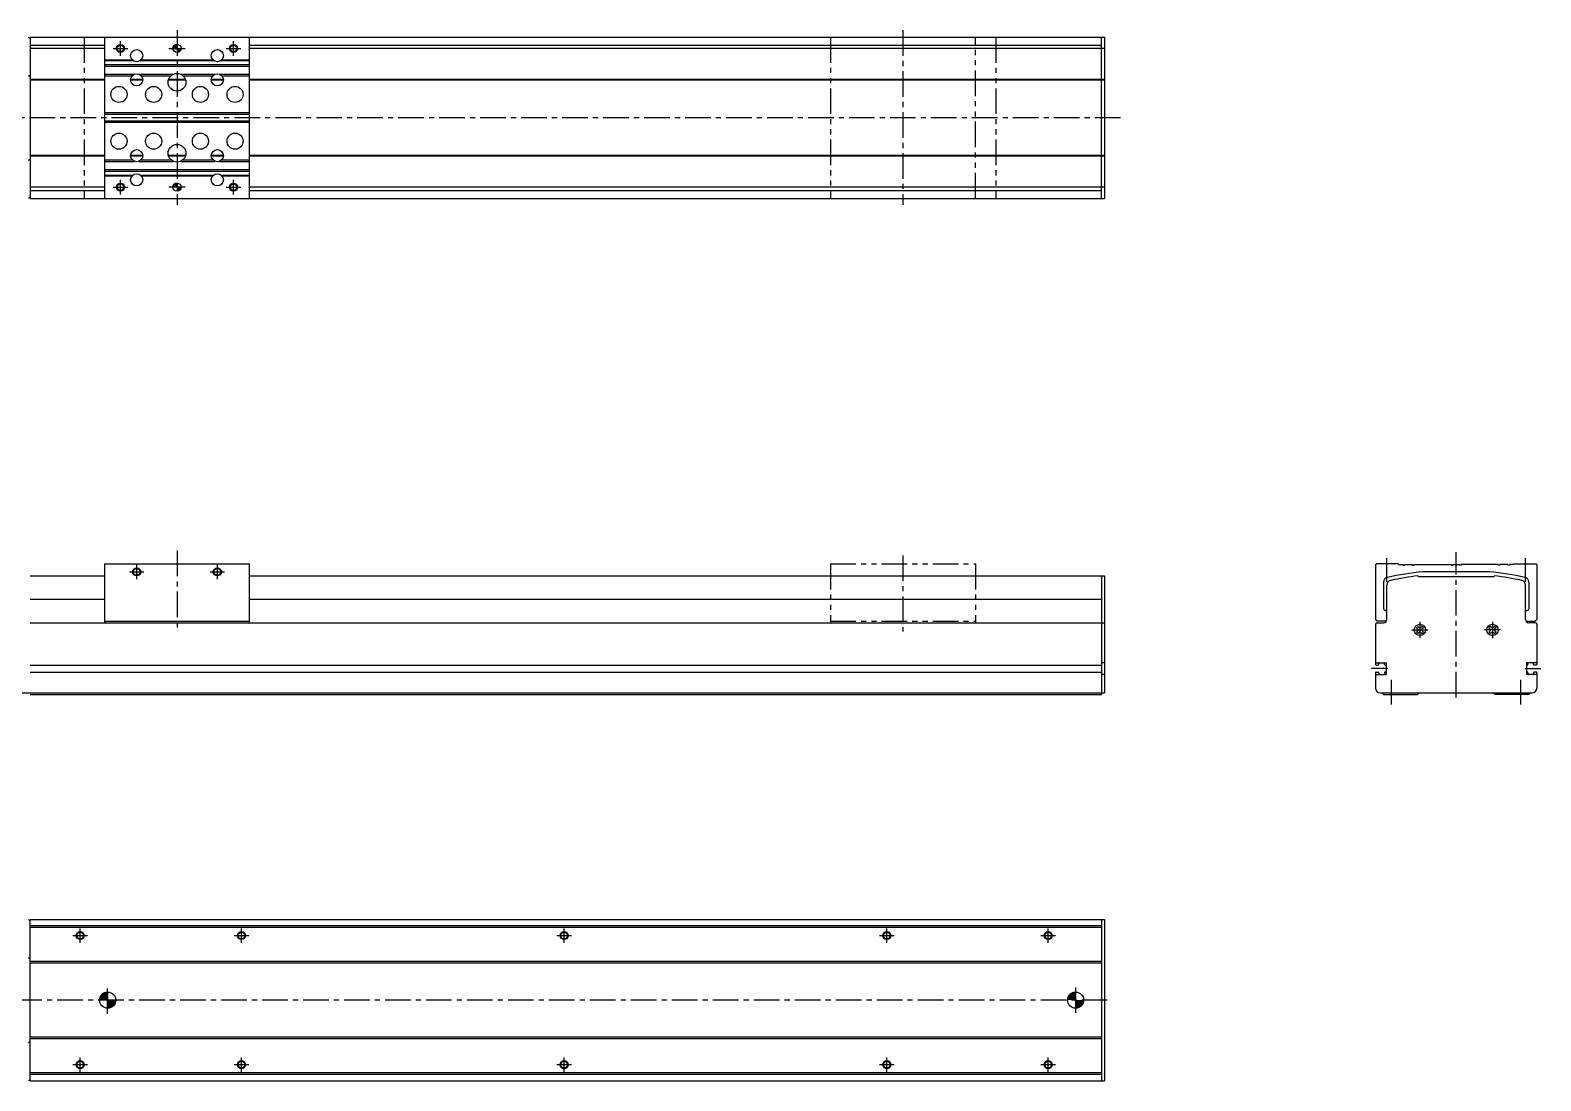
# Model space of a CAD drawing. Extents: x -1 to 1534, y -9 to 732.
# Drawn here: x 597 to 1534, y 39 to 691 of the extents above; entities that cross this region are included whole.
import ezdxf

# ---------------------------------------------------------------- set-up
doc = ezdxf.new("R2010")
doc.units = 0
doc.header["$LTSCALE"] = 0.5
doc.linetypes.add('CENTER', pattern=[50.8, 31.75, -6.35, 6.35, -6.35])
doc.linetypes.add('PHANTOM', pattern=[63.5, 31.75, -6.35, 6.35, -6.35, 6.35, -6.35])
for name, color, linetype in [('MSM_CENTER', 1, 'CENTER'), ('MSM_CONTINUOUS', 7, 'CONTINUOUS'), ('MSM_IMAGINARY', 6, 'PHANTOM'), ('MSM_NARROW', 5, 'CONTINUOUS')]:
    doc.layers.add(name, color=color, linetype=linetype)

# ---------------------------------------------------------------- blocks, each defined once
blk = doc.blocks.new('*U5')
at = {"layer": 'MSM_CONTINUOUS', "linetype": 'CONTINUOUS'}
for p, q in [((685.98, 680.75), (685.64, 679.5)), ((686.89, 681.67), (685.98, 680.75)), ((688.14, 682), (686.89, 681.67)), ((688.14, 681.67), (688.14, 682)), ((688.14, 681.67), (688.14, 680.75)), ((688.14, 680.75), (688.14, 679.5)), ((688.14, 679.5), (688.14, 678.25)), ((688.14, 678.25), (688.14, 677.33)), ((689.39, 677.33), (688.14, 677)), ((688.14, 677), (688.14, 677.33)), ((690.31, 678.25), (689.39, 677.33)), ((690.64, 679.5), (690.31, 678.25))]:
    blk.add_line(p, q, dxfattribs=at)
for points in [[(685.98, 680.75), (685.64, 679.5), (688.14, 679.5)], [(686.89, 681.67), (685.98, 680.75), (688.14, 680.75)], [(688.14, 682), (686.89, 681.67), (688.14, 681.67)], [(688.14, 679.5), (688.14, 678.25), (690.31, 678.25)], [(688.14, 678.25), (688.14, 677.33), (689.39, 677.33)]]:
    blk.add_solid(points, dxfattribs=at)
at = {"layer": 'MSM_CONTINUOUS', "linetype": 'CONTINUOUS', "extrusion": (0, 0, -1)}
for points in [[(-685.98, 680.75), (-688.14, 680.75), (-688.14, 679.5)], [(-686.89, 681.67), (-688.14, 681.67), (-688.14, 680.75)], [(-688.14, 679.5), (-690.64, 679.5), (-690.31, 678.25)], [(-688.14, 678.25), (-690.31, 678.25), (-689.39, 677.33)], [(-688.14, 677.33), (-689.39, 677.33), (-688.14, 677)]]:
    blk.add_solid(points, dxfattribs=at)
blk = doc.blocks.new('*U6')
at = {"layer": 'MSM_CONTINUOUS', "linetype": 'CONTINUOUS'}
for p, q in [((685.98, 594.75), (685.64, 593.5)), ((686.89, 595.67), (685.98, 594.75)), ((688.14, 596), (686.89, 595.67)), ((688.14, 595.67), (688.14, 596)), ((688.14, 595.67), (688.14, 594.75)), ((688.14, 594.75), (688.14, 593.5)), ((688.14, 593.5), (688.14, 592.25)), ((688.14, 592.25), (688.14, 591.33)), ((689.39, 591.33), (688.14, 591)), ((688.14, 591), (688.14, 591.33)), ((690.31, 592.25), (689.39, 591.33)), ((690.64, 593.5), (690.31, 592.25))]:
    blk.add_line(p, q, dxfattribs=at)
for points in [[(685.98, 594.75), (685.64, 593.5), (688.14, 593.5)], [(686.89, 595.67), (685.98, 594.75), (688.14, 594.75)], [(688.14, 596), (686.89, 595.67), (688.14, 595.67)], [(688.14, 593.5), (688.14, 592.25), (690.31, 592.25)], [(688.14, 592.25), (688.14, 591.33), (689.39, 591.33)]]:
    blk.add_solid(points, dxfattribs=at)
at = {"layer": 'MSM_CONTINUOUS', "linetype": 'CONTINUOUS', "extrusion": (0, 0, -1)}
for points in [[(-685.98, 594.75), (-688.14, 594.75), (-688.14, 593.5)], [(-686.89, 595.67), (-688.14, 595.67), (-688.14, 594.75)], [(-688.14, 593.5), (-690.64, 593.5), (-690.31, 592.25)], [(-688.14, 592.25), (-690.31, 592.25), (-689.39, 591.33)], [(-688.14, 591.33), (-689.39, 591.33), (-688.14, 591)]]:
    blk.add_solid(points, dxfattribs=at)
blk = doc.blocks.new('*U7')
at = {"layer": 'MSM_CONTINUOUS', "linetype": 'CONTINUOUS'}
for p, q in [((643.23, 94.12), (641.61, 93.04)), ((645.14, 94.5), (643.23, 94.12)), ((645.14, 94.12), (645.14, 94.5)), ((645.14, 94.12), (645.14, 93.04)), ((640.52, 91.41), (640.14, 89.5)), ((641.61, 93.04), (640.52, 91.41)), ((645.14, 93.04), (645.14, 91.41)), ((645.14, 91.41), (645.14, 89.5)), ((645.14, 89.5), (645.14, 87.59)), ((645.14, 87.59), (645.14, 85.96)), ((645.14, 85.96), (645.14, 84.88)), ((647.05, 84.88), (645.14, 84.5)), ((645.14, 84.5), (645.14, 84.88)), ((648.68, 85.96), (647.05, 84.88)), ((649.76, 87.59), (648.68, 85.96)), ((650.14, 89.5), (649.76, 87.59))]:
    blk.add_line(p, q, dxfattribs=at)
for points in [[(643.23, 94.12), (641.61, 93.04), (645.14, 93.04)], [(645.14, 94.5), (643.23, 94.12), (645.14, 94.12)], [(640.52, 91.41), (640.14, 89.5), (645.14, 89.5)], [(641.61, 93.04), (640.52, 91.41), (645.14, 91.41)], [(645.14, 89.5), (645.14, 87.59), (649.76, 87.59)], [(645.14, 87.59), (645.14, 85.96), (648.68, 85.96)], [(645.14, 85.96), (645.14, 84.88), (647.05, 84.88)]]:
    blk.add_solid(points, dxfattribs=at)
at = {"layer": 'MSM_CONTINUOUS', "linetype": 'CONTINUOUS', "extrusion": (0, 0, -1)}
for points in [[(-643.23, 94.12), (-645.14, 94.12), (-645.14, 93.04)], [(-640.52, 91.41), (-645.14, 91.41), (-645.14, 89.5)], [(-641.61, 93.04), (-645.14, 93.04), (-645.14, 91.41)], [(-645.14, 89.5), (-650.14, 89.5), (-649.76, 87.59)], [(-645.14, 87.59), (-649.76, 87.59), (-648.68, 85.96)], [(-645.14, 85.96), (-648.68, 85.96), (-647.05, 84.88)], [(-645.14, 84.88), (-647.05, 84.88), (-645.14, 84.5)]]:
    blk.add_solid(points, dxfattribs=at)
blk = doc.blocks.new('*U8')
at = {"layer": 'MSM_CONTINUOUS', "linetype": 'CONTINUOUS'}
for p, q in [((1243.23, 94.12), (1241.61, 93.04)), ((1245.14, 94.5), (1243.23, 94.12)), ((1245.14, 94.12), (1245.14, 94.5)), ((1245.14, 94.12), (1245.14, 93.04)), ((1240.52, 91.41), (1240.14, 89.5)), ((1241.61, 93.04), (1240.52, 91.41)), ((1245.14, 93.04), (1245.14, 91.41)), ((1245.14, 91.41), (1245.14, 89.5)), ((1245.14, 89.5), (1245.14, 87.59)), ((1245.14, 87.59), (1245.14, 85.96)), ((1245.14, 85.96), (1245.14, 84.88)), ((1247.05, 84.88), (1245.14, 84.5)), ((1245.14, 84.5), (1245.14, 84.88)), ((1248.68, 85.96), (1247.05, 84.88)), ((1249.76, 87.59), (1248.68, 85.96)), ((1250.14, 89.5), (1249.76, 87.59))]:
    blk.add_line(p, q, dxfattribs=at)
for points in [[(1243.23, 94.12), (1241.61, 93.04), (1245.14, 93.04)], [(1245.14, 94.5), (1243.23, 94.12), (1245.14, 94.12)], [(1240.52, 91.41), (1240.14, 89.5), (1245.14, 89.5)], [(1241.61, 93.04), (1240.52, 91.41), (1245.14, 91.41)], [(1245.14, 89.5), (1245.14, 87.59), (1249.76, 87.59)], [(1245.14, 87.59), (1245.14, 85.96), (1248.68, 85.96)], [(1245.14, 85.96), (1245.14, 84.88), (1247.05, 84.88)]]:
    blk.add_solid(points, dxfattribs=at)
at = {"layer": 'MSM_CONTINUOUS', "linetype": 'CONTINUOUS', "extrusion": (0, 0, -1)}
for points in [[(-1243.23, 94.12), (-1245.14, 94.12), (-1245.14, 93.04)], [(-1240.52, 91.41), (-1245.14, 91.41), (-1245.14, 89.5)], [(-1241.61, 93.04), (-1245.14, 93.04), (-1245.14, 91.41)], [(-1245.14, 89.5), (-1250.14, 89.5), (-1249.76, 87.59)], [(-1245.14, 87.59), (-1249.76, 87.59), (-1248.68, 85.96)], [(-1245.14, 85.96), (-1248.68, 85.96), (-1247.05, 84.88)], [(-1245.14, 84.88), (-1247.05, 84.88), (-1245.14, 84.5)]]:
    blk.add_solid(points, dxfattribs=at)

msp = doc.modelspace()

# ---------------------------------------------------------------- linework, layer by layer
at = {"layer": 'MSM_CENTER'}
for p, q in [((653.14, 675), (653.14, 684)), ((688.14, 690.79), (688.14, 582.59)), ((723.14, 675), (723.14, 684)), ((1138.14, 690.79), (1138.14, 582.59)), ((648.64, 679.5), (657.64, 679.5)), ((683.1, 679.5), (693.18, 679.5)), ((718.64, 679.5), (727.64, 679.5)), ((1272.99, 636.5), (408.69, 636.5)), ((648.64, 593.5), (657.64, 593.5)), ((653.14, 589), (653.14, 598)), ((693.18, 593.5), (683.1, 593.5)), ((718.64, 593.5), (727.64, 593.5)), ((723.14, 589), (723.14, 598)), ((688.14, 368.15), (688.14, 318.54)), ((1138.14, 365.2), (1138.14, 318.05)), ((1481.07, 277.08), (1481.07, 367.19)), ((663.14, 350.5), (663.14, 359.5)), ((713.14, 350.5), (713.14, 359.5)), ((1438.07, 348.74), (1438.07, 363.49)), ((1524.07, 348.74), (1524.07, 363.49)), ((658.64, 355), (667.64, 355)), ((708.64, 355), (717.64, 355)), ((1453.57, 319), (1463.57, 319)), ((1458.57, 324), (1458.57, 314)), ((1508.57, 319), (1498.57, 319)), ((1503.57, 324), (1503.57, 314)), ((1438.49, 295), (1428.63, 295)), ((1523.66, 295), (1533.51, 295)), ((1441.07, 272.68), (1441.07, 288.07)), ((1521.07, 272.68), (1521.07, 288.07)), ((628.14, 125), (628.14, 134)), ((728.14, 125), (728.14, 134)), ((928.14, 125), (928.14, 134)), ((1128.14, 125), (1128.14, 134)), ((1228.14, 125), (1228.14, 134)), ((623.64, 129.5), (632.64, 129.5)), ((723.64, 129.5), (732.64, 129.5)), ((923.64, 129.5), (932.64, 129.5)), ((1123.64, 129.5), (1132.64, 129.5)), ((1223.64, 129.5), (1232.64, 129.5)), ((645.14, 80.94), (645.14, 98.06)), ((1245.14, 97.3), (1245.14, 81.7)), ((1264.79, 89.5), (407.27, 89.5)), ((623.64, 49.5), (632.64, 49.5)), ((628.14, 45), (628.14, 54)), ((723.64, 49.5), (732.64, 49.5)), ((728.14, 45), (728.14, 54)), ((923.64, 49.5), (932.64, 49.5)), ((928.14, 45), (928.14, 54)), ((1123.64, 49.5), (1132.64, 49.5)), ((1128.14, 45), (1128.14, 54)), ((1223.64, 49.5), (1232.64, 49.5)), ((1228.14, 45), (1228.14, 54))]:
    msp.add_line(p, q, dxfattribs=at)
at = {"layer": 'MSM_CONTINUOUS'}
for p, q in [((596.14, 686.5), (597.14, 685.5)), ((597.14, 686.5), (1263.14, 686.5)), ((597.14, 686.5), (597.14, 586.5)), ((643.14, 686.5), (643.14, 586.5)), ((733.14, 586.5), (733.14, 686.5)), ((1261.14, 586.5), (1261.14, 686.5)), ((1263.14, 686.5), (1263.14, 586.5)), ((597.14, 681.5), (643.14, 681.5)), ((643.14, 679.5), (597.14, 679.5)), ((733.14, 681.5), (1261.14, 681.5)), ((1263.14, 679.5), (733.14, 679.5)), ((643.14, 672.5), (660.35, 672.5)), ((643.14, 672), (660.89, 672)), ((643.14, 669.5), (733.14, 669.5)), ((643.14, 668.5), (733.14, 668.5)), ((665.39, 672), (710.89, 672)), ((665.94, 672.5), (710.35, 672.5)), ((715.39, 672), (733.14, 672)), ((715.94, 672.5), (733.14, 672.5)), ((596.14, 663), (597.14, 662)), ((643.14, 660.2), (597.14, 660.2)), ((643.14, 659.8), (597.14, 659.8)), ((643.14, 663.5), (661.79, 663.5)), ((643.14, 662.5), (660.35, 662.5)), ((666.89, 660.2), (659.4, 660.2)), ((666.89, 659.8), (659.4, 659.8)), ((664.49, 663.5), (685.85, 663.5)), ((665.94, 662.5), (684.37, 662.5)), ((693.48, 659.8), (682.8, 659.8)), ((693.37, 660.2), (682.91, 660.2)), ((690.43, 663.5), (711.79, 663.5)), ((691.92, 662.5), (710.35, 662.5)), ((716.89, 660.2), (709.4, 660.2)), ((716.89, 659.8), (709.4, 659.8)), ((714.49, 663.5), (733.14, 663.5)), ((715.94, 662.5), (733.14, 662.5)), ((1263.14, 660.2), (733.14, 660.2)), ((1263.14, 659.8), (733.14, 659.8)), ((733.14, 639.5), (643.14, 639.5)), ((733.14, 638.5), (643.14, 638.5)), ((733.14, 634.5), (643.14, 634.5)), ((733.14, 633.5), (643.14, 633.5)), ((596.14, 610), (597.14, 611)), ((643.14, 613.2), (597.14, 613.2)), ((643.14, 612.8), (597.14, 612.8)), ((643.14, 610.5), (660.35, 610.5)), ((643.14, 609.5), (661.79, 609.5)), ((666.89, 613.2), (659.4, 613.2)), ((666.89, 612.8), (659.4, 612.8)), ((664.49, 609.5), (685.85, 609.5)), ((665.94, 610.5), (684.37, 610.5)), ((693.48, 613.2), (682.8, 613.2)), ((693.37, 612.8), (682.91, 612.8)), ((690.43, 609.5), (711.79, 609.5)), ((691.92, 610.5), (710.35, 610.5)), ((716.89, 613.2), (709.4, 613.2)), ((716.89, 612.8), (709.4, 612.8)), ((714.49, 609.5), (733.14, 609.5)), ((715.94, 610.5), (733.14, 610.5)), ((1263.14, 613.2), (733.14, 613.2)), ((1263.14, 612.8), (733.14, 612.8)), ((643.14, 604.5), (733.14, 604.5)), ((643.14, 603.5), (733.14, 603.5)), ((643.14, 601), (660.89, 601)), ((643.14, 600.5), (660.35, 600.5)), ((665.39, 601), (710.89, 601)), ((665.94, 600.5), (710.35, 600.5)), ((715.39, 601), (733.14, 601)), ((715.94, 600.5), (733.14, 600.5)), ((643.14, 593.5), (597.14, 593.5)), ((597.14, 591.5), (643.14, 591.5)), ((1263.14, 593.5), (733.14, 593.5)), ((733.14, 591.5), (1261.14, 591.5)), ((597.14, 587.5), (596.14, 586.5)), ((597.14, 586.5), (1263.14, 586.5)), ((643.14, 360), (643.14, 323.5)), ((643.14, 360), (733.14, 360)), ((733.14, 323.5), (733.14, 360)), ((1431.07, 359.5), (1431.57, 360)), ((1431.07, 359.5), (1431.07, 325.5)), ((1445.07, 360), (1431.57, 360)), ((1445.07, 360), (1445.57, 359.5)), ((1445.57, 359.5), (1448.07, 359.5)), ((1448.07, 359.5), (1448.07, 359.2)), ((1448.07, 359.2), (1449.07, 359.2)), ((1449.07, 359.5), (1454.07, 359.5)), ((1449.07, 359.5), (1449.07, 359.2)), ((1454.07, 359.5), (1454.07, 359.2)), ((1454.07, 359.2), (1455.07, 359.2)), ((1455.07, 359.5), (1478.07, 359.5)), ((1455.07, 359.5), (1455.07, 359.2)), ((1478.07, 359.5), (1478.07, 359.2)), ((1478.07, 359.2), (1479.07, 359.2)), ((1479.07, 359.5), (1479.07, 359.2)), ((1479.07, 359.5), (1483.07, 359.5)), ((1483.07, 359.5), (1483.07, 359.2)), ((1484.07, 359.2), (1483.07, 359.2)), ((1507.07, 359.5), (1484.07, 359.5)), ((1484.07, 359.5), (1484.07, 359.2)), ((1507.07, 359.5), (1507.07, 359.2)), ((1508.07, 359.2), (1507.07, 359.2)), ((1513.07, 359.5), (1508.07, 359.5)), ((1508.07, 359.5), (1508.07, 359.2)), ((1513.07, 359.5), (1513.07, 359.2)), ((1514.07, 359.2), (1513.07, 359.2)), ((1514.07, 359.5), (1514.07, 359.2)), ((1516.57, 359.5), (1514.07, 359.5)), ((1517.07, 360), (1516.57, 359.5)), ((1517.07, 360), (1530.57, 360)), ((1531.07, 359.5), (1530.57, 360)), ((1531.07, 359.5), (1531.07, 325.5)), ((597.14, 352.5), (643.14, 352.5)), ((733.14, 352.5), (1263.14, 352.5)), ((1261.14, 352.5), (1261.14, 279)), ((1263.14, 352.5), (1263.14, 280)), ((1436.07, 348.67), (1436.07, 332)), ((1438.07, 325.5), (1438.07, 346.81)), ((1457.77, 352.1), (1457.37, 352.5)), ((1457.77, 352.1), (1504.38, 352.1)), ((1501.71, 355), (1460.44, 355)), ((1504.38, 352.1), (1504.77, 352.5)), ((1524.07, 325.5), (1524.07, 346.81)), ((1526.07, 348.67), (1526.07, 332)), ((597.14, 338), (643.14, 338)), ((733.14, 338), (1261.14, 338)), ((1438.07, 331), (1437.07, 331)), ((1524.07, 331), (1525.07, 331)), ((597.14, 323.5), (1263.14, 323.5)), ((643.14, 324.5), (733.14, 324.5)), ((1431.07, 325.5), (1432.07, 324.5)), ((1431.07, 322.5), (1431.07, 297.55)), ((1437.8, 324.5), (1432.07, 324.5)), ((1432.07, 323.5), (1436.07, 323.5)), ((1456.38, 320.33), (1457.24, 321.19)), ((1456.38, 320.33), (1457.29, 319.42)), ((1457.29, 318.58), (1456.38, 317.67)), ((1457.24, 321.19), (1458.15, 320.28)), ((1459.9, 321.19), (1458.99, 320.28)), ((1460.76, 320.33), (1459.85, 319.42)), ((1459.85, 318.58), (1460.76, 317.67)), ((1459.9, 321.19), (1460.76, 320.33)), ((1502.24, 321.19), (1501.38, 320.33)), ((1501.38, 320.33), (1502.29, 319.42)), ((1502.29, 318.58), (1501.38, 317.67)), ((1502.24, 321.19), (1503.15, 320.28)), ((1504.9, 321.19), (1503.99, 320.28)), ((1505.76, 320.33), (1504.85, 319.42)), ((1504.85, 318.58), (1505.76, 317.67)), ((1505.76, 320.33), (1504.9, 321.19)), ((1524.34, 324.5), (1530.07, 324.5)), ((1530.07, 323.5), (1526.07, 323.5)), ((1531.07, 325.5), (1530.07, 324.5)), ((1531.07, 322.5), (1531.07, 297.55)), ((1456.38, 317.67), (1457.24, 316.81)), ((1458.15, 317.72), (1457.24, 316.81)), ((1458.99, 317.72), (1459.9, 316.81)), ((1459.9, 316.81), (1460.76, 317.67)), ((1502.24, 316.81), (1501.38, 317.67)), ((1503.15, 317.72), (1502.24, 316.81)), ((1503.99, 317.72), (1504.9, 316.81)), ((1505.76, 317.67), (1504.9, 316.81)), ((597.14, 297.15), (1261.14, 297.15)), ((597.14, 292.85), (1261.14, 292.85)), ((1263.14, 298.65), (1261.14, 298.65)), ((1263.14, 291.35), (1261.14, 291.35)), ((1431.07, 298.65), (1437.57, 298.65)), ((1431.07, 292.45), (1431.07, 283)), ((1431.07, 291.35), (1437.57, 291.35)), ((1431.47, 297.15), (1432.67, 297.15)), ((1431.47, 292.85), (1432.67, 292.85)), ((1433.07, 297.55), (1433.07, 298.25)), ((1433.07, 292.45), (1433.07, 291.75)), ((1436.57, 297.55), (1436.57, 298.25)), ((1436.57, 292.45), (1436.57, 291.75)), ((1436.97, 297.15), (1437.17, 297.15)), ((1436.97, 292.85), (1437.17, 292.85)), ((1437.57, 298.65), (1437.57, 291.35)), ((1524.57, 298.65), (1524.57, 291.35)), ((1531.07, 298.65), (1524.57, 298.65)), ((1531.07, 291.35), (1524.57, 291.35)), ((1525.17, 297.15), (1524.97, 297.15)), ((1525.17, 292.85), (1524.97, 292.85)), ((1525.57, 297.55), (1525.57, 298.25)), ((1525.57, 292.45), (1525.57, 291.75)), ((1529.07, 297.55), (1529.07, 298.25)), ((1529.07, 292.45), (1529.07, 291.75)), ((1530.67, 297.15), (1529.47, 297.15)), ((1530.67, 292.85), (1529.47, 292.85)), ((1531.07, 292.45), (1531.07, 283)), ((415.64, 280), (1263.14, 280)), ((597.14, 279), (1261.14, 279)), ((1434.07, 280), (1528.07, 280)), ((1435.07, 280), (1436.07, 279)), ((1436.07, 279), (1457.07, 279)), ((1457.07, 279), (1458.07, 280)), ((1505.07, 279), (1504.07, 280)), ((1526.07, 279), (1505.07, 279)), ((1527.07, 280), (1526.07, 279)), ((596.14, 139.5), (597.14, 138.5)), ((597.14, 139.5), (1263.14, 139.5)), ((597.14, 39.5), (597.14, 139.5)), ((1261.14, 135.5), (597.14, 135.5)), ((1261.14, 134.5), (597.14, 134.5)), ((1261.14, 139.5), (1261.14, 39.5)), ((1263.14, 139.5), (1263.14, 39.5)), ((596.14, 116), (597.14, 115)), ((1261.14, 113.5), (597.14, 113.5)), ((1261.14, 112.5), (597.14, 112.5)), ((1261.14, 66.5), (597.14, 66.5)), ((597.14, 64), (596.14, 63)), ((1261.14, 65.5), (597.14, 65.5)), ((596.14, 39.5), (597.14, 40.5)), ((1261.14, 44.5), (597.14, 44.5)), ((1261.14, 43.5), (597.14, 43.5)), ((597.14, 39.5), (1263.14, 39.5))]:
    msp.add_line(p, q, dxfattribs=at)
for centre, radius in [((653.14, 679.5), 2.07), ((663.14, 675), 3.75), ((688.14, 679.5), 2.5), ((713.14, 675), 3.75), ((723.14, 679.5), 2.07), ((652.14, 651), 5), ((663.14, 660), 3.75), ((673.64, 651), 5), ((688.14, 658.5), 5.5), ((702.64, 651), 5), ((713.14, 660), 3.75), ((724.14, 651), 5), ((652.14, 622), 5), ((673.64, 622), 5), ((688.14, 614.5), 5.5), ((702.64, 622), 5), ((724.14, 622), 5), ((663.14, 613), 3.75), ((713.14, 613), 3.75), ((663.14, 598), 3.75), ((713.14, 598), 3.75), ((653.14, 593.5), 2.07), ((688.14, 593.5), 2.5), ((723.14, 593.5), 2.07), ((663.14, 355), 2.07), ((713.14, 355), 2.07), ((1458.57, 319), 3.5), ((1503.57, 319), 3.5), ((628.14, 129.5), 2.07), ((728.14, 129.5), 2.07), ((928.14, 129.5), 2.07), ((1128.14, 129.5), 2.07), ((1228.14, 129.5), 2.07), ((645.14, 89.5), 5), ((1245.14, 89.5), 5), ((628.14, 49.5), 2.07), ((728.14, 49.5), 2.07), ((928.14, 49.5), 2.07), ((1128.14, 49.5), 2.07), ((1228.14, 49.5), 2.07)]:
    msp.add_circle(centre, radius, dxfattribs=at)
for centre, radius, start, end in [((1439.07, 348.67), 3, 102.66176, 180), ((1441.07, 346.81), 3, 101.71513, 180), ((1474.47, 191.1), 164.5, 94.89511, 102.66176), ((1481.07, 153.91), 200, 96.80633, 101.71513), ((1487.67, 191.1), 164.5, 77.33824, 85.10489), ((1481.07, 153.91), 200, 78.28487, 83.19367), ((1521.07, 346.81), 3, 0, 78.28487), ((1523.07, 348.67), 3, 0, 77.33824), ((1437.07, 332), 1, 180, 270), ((1525.07, 332), 1, 270, 0), ((1432.07, 322.5), 1, 90, 180), ((1436.07, 325.5), 2, 270, 0), ((1456.87, 319), 0.593, 315.00875, 44.99932), ((1458.57, 320.7), 0.593, 225.00885, 314.99484), ((1460.27, 319), 0.593, 135.00096, 224.99535), ((1501.87, 319), 0.593, 315.00465, 44.99904), ((1503.57, 320.7), 0.593, 225.00516, 314.99115), ((1505.27, 319), 0.593, 135.00068, 224.99125), ((1526.07, 325.5), 2, 180, 270), ((1530.07, 322.5), 1, 0, 90), ((1458.57, 317.3), 0.593, 44.99625, 134.99555), ((1503.57, 317.3), 0.593, 45.00445, 135.00375), ((1431.47, 297.55), 0.4, 180, 270), ((1431.47, 292.45), 0.4, 90, 180), ((1432.67, 297.55), 0.4, 270, 0), ((1432.67, 292.45), 0.4, 0, 90), ((1433.47, 298.25), 0.4, 90, 180), ((1433.47, 291.75), 0.4, 180, 270), ((1436.17, 298.25), 0.4, 0, 90), ((1436.17, 291.75), 0.4, 270, 0), ((1436.97, 297.55), 0.4, 180, 270), ((1436.97, 292.45), 0.4, 90, 180), ((1437.17, 296.75), 0.4, 0, 90), ((1437.17, 293.25), 0.4, 270, 0), ((1524.97, 296.75), 0.4, 90, 180), ((1524.97, 293.25), 0.4, 180, 270), ((1525.17, 297.55), 0.4, 270, 0), ((1525.17, 292.45), 0.4, 0, 90), ((1525.97, 298.25), 0.4, 90, 180), ((1525.97, 291.75), 0.4, 180, 270), ((1528.67, 298.25), 0.4, 0, 90), ((1528.67, 291.75), 0.4, 270, 0), ((1529.47, 297.55), 0.4, 180, 270), ((1529.47, 292.45), 0.4, 90, 180), ((1530.67, 297.55), 0.4, 270, 0), ((1530.67, 292.45), 0.4, 0, 90), ((1434.07, 283), 3, 180, 270), ((1528.07, 283), 3, 270, 0)]:
    msp.add_arc(centre, radius, start, end, dxfattribs=at)
at = {"layer": 'MSM_IMAGINARY'}
for p, q in [((630.64, 686.5), (630.64, 586.5)), ((1093.14, 686.5), (1093.14, 586.5)), ((1183.14, 586.5), (1183.14, 686.5)), ((1195.64, 686.5), (1195.64, 586.5)), ((1093.14, 360), (1093.14, 323.5)), ((1093.14, 360), (1183.14, 360)), ((1183.14, 360), (1183.14, 323.5)), ((1093.14, 324.5), (1183.14, 324.5))]:
    msp.add_line(p, q, dxfattribs=at)
at = {"layer": 'MSM_NARROW'}
for centre in [(653.14, 679.5), (723.14, 679.5), (653.14, 593.5), (723.14, 593.5), (663.14, 355), (713.14, 355), (628.14, 129.5), (728.14, 129.5), (928.14, 129.5), (1128.14, 129.5), (1228.14, 129.5), (628.14, 49.5), (728.14, 49.5), (928.14, 49.5), (1128.14, 49.5), (1228.14, 49.5)]:
    msp.add_circle(centre, 2.5, dxfattribs=at)

# ---------------------------------------------------------------- block references
at = {"layer": 'MSM_CONTINUOUS', "linetype": 'CONTINUOUS'}
for name in ['*U5', '*U6', '*U7', '*U8']:
    msp.add_blockref(name, (0, 0), dxfattribs=at)

doc.saveas('drawing.dxf')
